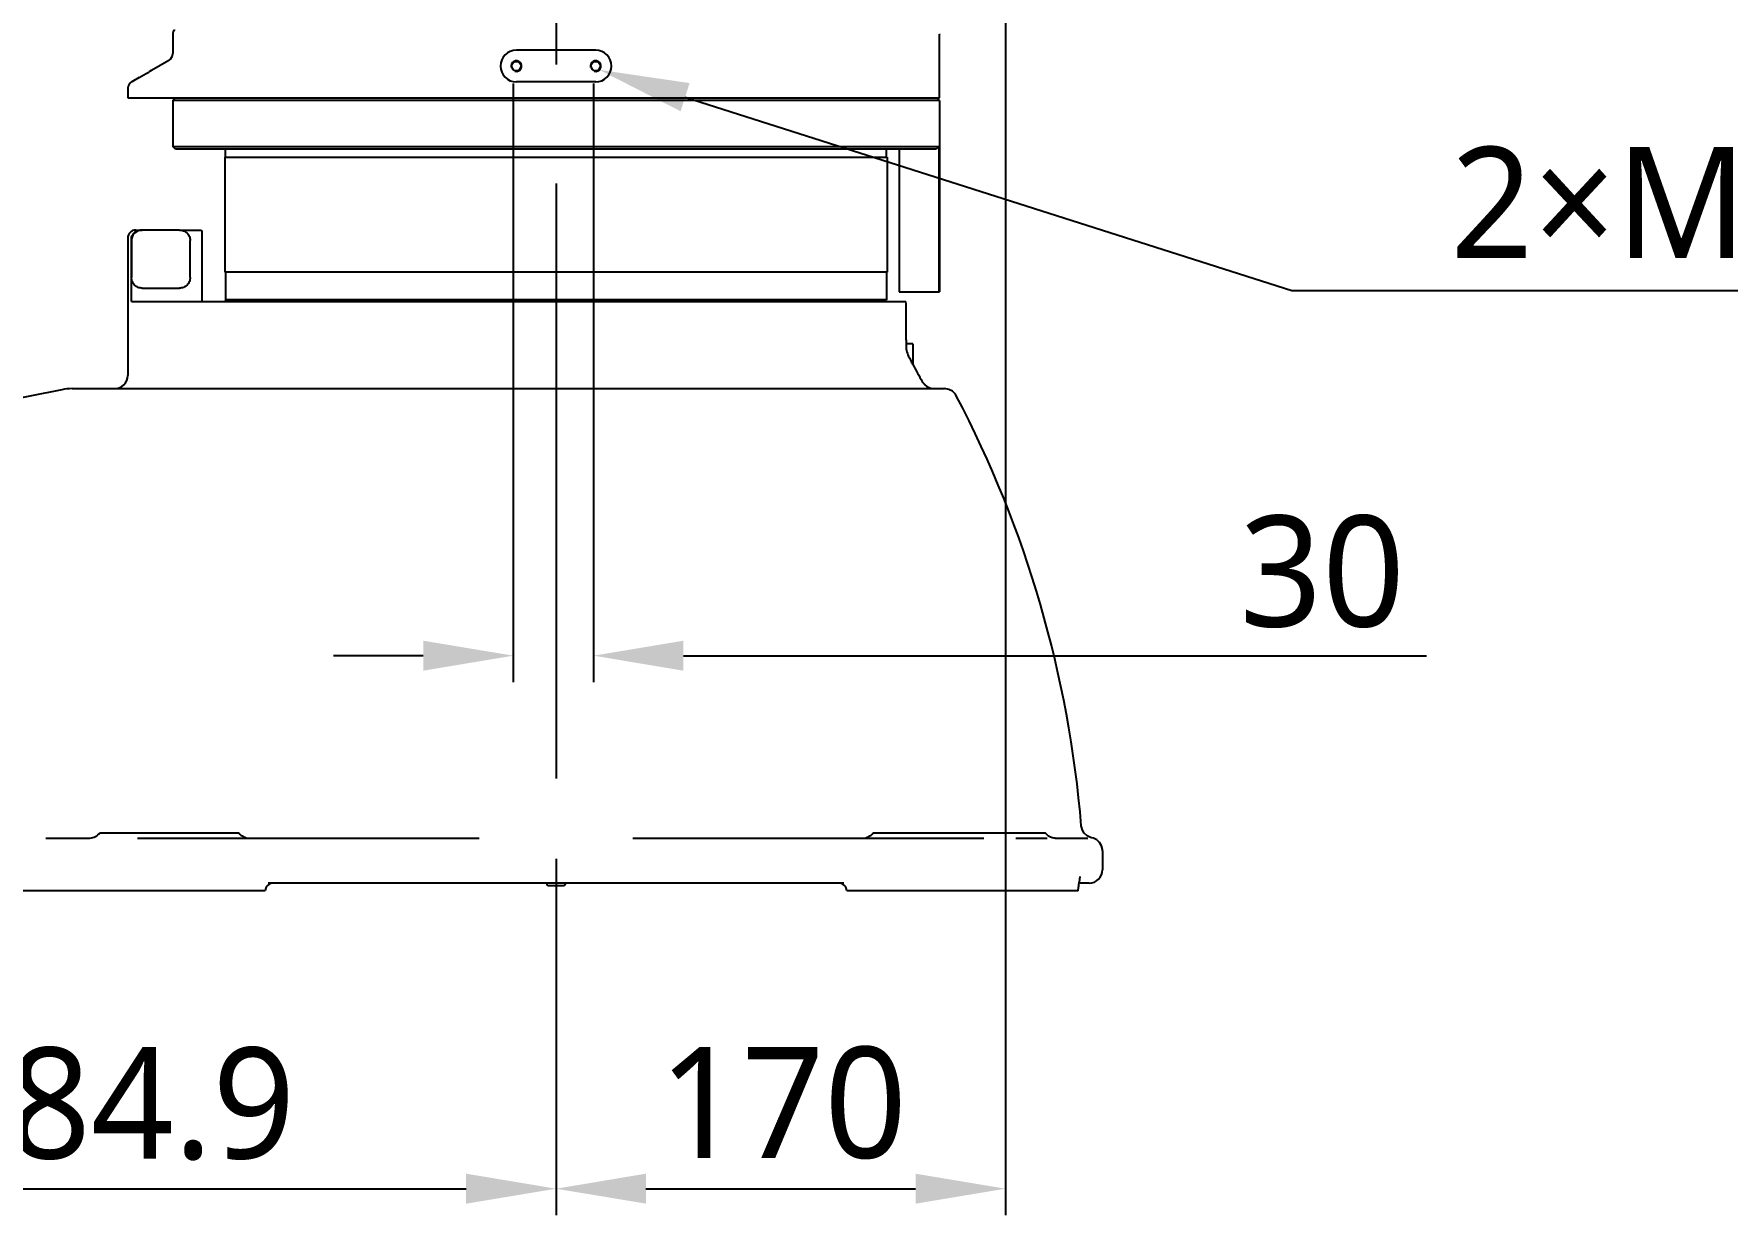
# Model space of a CAD drawing. Header units: millimetres. Extents: x 7426 to 8737, y 124 to 421.
# Drawn here: x 7999.37 to 8031.4, y 228.42 to 250.76 of the extents above; entities that cross this region are included whole.
import ezdxf
from ezdxf import colors
from ezdxf.entities.mleader import LeaderData, LeaderLine
from ezdxf.math import Vec2, Vec3

# ---------------------------------------------------------------- set-up
doc = ezdxf.new("R2010")
doc.units = ezdxf.units.MM
doc.linetypes.add('CENTER', pattern=[0.6, 0.375, -0.075, 0.075, -0.075])
for name, color, linetype in [('中心线', 7, 'Continuous'), ('外形图', 7, 'Continuous'), ('多重引线', 7, 'Continuous'), ('尺寸标注', 7, 'Continuous')]:
    doc.layers.add(name, color=color, linetype=linetype)
doc.styles.add('微软雅黑', font='msyh.ttc')
doc.dimstyles.new('尺寸标注_1_20比例', dxfattribs={"dimtxt": 2.1, "dimasz": 1.7, "dimexe": 0.5, "dimexo": 0.4, "dimgap": 0.5, "dimtad": 1, "dimdec": 1, "dimlfac": 20, "dimdsep": 46, "dimtxsty": '微软雅黑', "dimcen": 0.09, "dimadec": 0, "dimazin": 0, "dimtp": 0.01, "dimtm": 0.01, "dimtfac": 1, "dimtdec": 1, "dimtofl": 0, "dimtmove": 0, "dimatfit": 3, "dimfxl": 1, "dimtolj": 1, "dimarcsym": 0})

# ---------------------------------------------------------------- blocks, each defined once
blk = doc.blocks.new('*D1225')
at = {"layer": 'Defpoints', "color": 0}
for p in [(7995.004, 238.028), (8009.25, 234.948), (8009.25, 228.917)]:
    blk.add_point(p, dxfattribs=at)
at = {"layer": '尺寸标注', "color": 0, "linetype": 'Continuous', "lineweight": -2}
for p, q in [((7995.004, 237.628), (7995.004, 228.417)), ((8009.25, 234.548), (8009.25, 228.417)), ((7996.704, 228.917), (8007.55, 228.917))]:
    blk.add_line(p, q, dxfattribs=at)
at = {"layer": '尺寸标注', "color": 0}
for points in [[(7996.704, 229.201), (7996.704, 228.634), (7995.004, 228.917)], [(8007.55, 228.634), (8007.55, 229.201), (8009.25, 228.917)]]:
    blk.add_solid(points, dxfattribs=at)
at = {"layer": '尺寸标注', "color": 0, "insert": (8000.822, 231.588), "char_height": 2.1, "attachment_point": 2, "style": '微软雅黑'}
blk.add_mtext('\\A1;\\A1;284.9', dxfattribs=at)
blk = doc.blocks.new('*D1249')
at = {"layer": 'Defpoints', "color": 0}
for p in [(7980.399, 314.299), (8024.75, 314.299), (7999.58, 234.548)]:
    blk.add_point(p, dxfattribs=at)
at = {"layer": '尺寸标注', "color": 0, "linetype": 'Continuous', "lineweight": -2}
for p, q in [((8024.35, 314.299), (7979.899, 314.299)), ((7980.399, 236.248), (7980.399, 312.599)), ((7999.18, 234.548), (7979.899, 234.548))]:
    blk.add_line(p, q, dxfattribs=at)
at = {"layer": '尺寸标注', "color": 0}
for points in [[(7980.682, 312.599), (7980.116, 312.599), (7980.399, 314.299)], [(7980.116, 236.248), (7980.682, 236.248), (7980.399, 234.548)]]:
    blk.add_solid(points, dxfattribs=at)
at = {"layer": '尺寸标注', "color": 0, "insert": (7977.716, 274.422), "char_height": 2.1, "attachment_point": 2, "rotation": 90, "style": '微软雅黑'}
blk.add_mtext('\\A1;\\A1;1595', dxfattribs=at)
blk = doc.blocks.new('*D1252')
at = {"layer": 'Defpoints', "color": 0}
for p in [(8017.75, 260.334), (8009.25, 235.553), (8017.75, 228.917)]:
    blk.add_point(p, dxfattribs=at)
at = {"layer": '尺寸标注', "color": 0, "linetype": 'Continuous', "lineweight": -2}
for p, q in [((8017.75, 259.934), (8017.75, 228.417)), ((8009.25, 235.153), (8009.25, 228.417)), ((8010.95, 228.917), (8016.05, 228.917))]:
    blk.add_line(p, q, dxfattribs=at)
at = {"layer": '尺寸标注', "color": 0}
for points in [[(8010.95, 229.201), (8010.95, 228.634), (8009.25, 228.917)], [(8016.05, 228.634), (8016.05, 229.201), (8017.75, 228.917)]]:
    blk.add_solid(points, dxfattribs=at)
at = {"layer": '尺寸标注', "color": 0, "insert": (8013.541, 231.599), "char_height": 2.1, "attachment_point": 2, "style": '微软雅黑'}
blk.add_mtext('\\A1;\\A1;170', dxfattribs=at)
blk = doc.blocks.new('*D1253')
at = {"layer": 'Defpoints', "color": 0}
for p in [(8017.75, 259.548), (7989.645, 234.548), (8001.986, 234.548)]:
    blk.add_point(p, dxfattribs=at)
at = {"layer": '尺寸标注', "color": 0, "linetype": 'Continuous', "lineweight": -2}
for p, q in [((8017.35, 259.548), (7989.145, 259.548)), ((7989.645, 257.848), (7989.645, 236.248)), ((8001.586, 234.548), (7989.145, 234.548))]:
    blk.add_line(p, q, dxfattribs=at)
at = {"layer": '尺寸标注', "color": 0}
for points in [[(7989.928, 257.848), (7989.361, 257.848), (7989.645, 259.548)], [(7989.361, 236.248), (7989.928, 236.248), (7989.645, 234.548)]]:
    blk.add_solid(points, dxfattribs=at)
at = {"layer": '尺寸标注', "color": 0, "insert": (7986.973, 247.005), "char_height": 2.1, "attachment_point": 2, "rotation": 90, "style": '微软雅黑'}
blk.add_mtext('\\A1;\\A1;500', dxfattribs=at)
blk = doc.blocks.new('*D1337')
at = {"layer": 'Defpoints', "color": 0}
for p in [(8008.44, 250.217), (8009.96, 250.217), (8009.96, 238.998)]:
    blk.add_point(p, dxfattribs=at)
at = {"layer": '尺寸标注', "color": 0, "lineweight": -2}
for p, q in [((8008.44, 249.817), (8008.44, 238.498)), ((8009.96, 249.817), (8009.96, 238.498)), ((8006.74, 238.998), (8005.04, 238.998)), ((8011.66, 238.998), (8025.713, 238.998))]:
    blk.add_line(p, q, dxfattribs=at)
at = {"layer": '尺寸标注', "color": 0}
for points in [[(8006.74, 238.714), (8006.74, 239.281), (8008.44, 238.998)], [(8011.66, 239.281), (8011.66, 238.714), (8009.96, 238.998)]]:
    blk.add_solid(points, dxfattribs=at)
at = {"layer": '尺寸标注', "color": 0, "insert": (8023.742, 240.583), "char_height": 2.1, "attachment_point": 5, "style": '微软雅黑'}
blk.add_mtext('\\A1;\\A1;30', dxfattribs=at)

msp = doc.modelspace()

# ---------------------------------------------------------------- linework, layer by layer
at = {"layer": '中心线', "color": 0, "linetype": 'CENTER', "ltscale": 30}
msp.add_line((8009.2496, 265.9257), (8009.2496, 235.5532), dxfattribs=at)
at = {"layer": '外形图', "color": 0, "linetype": 'Continuous'}
for p, q in [((8001.9995, 250.7443), (8001.9995, 250.3845)), ((8009.9996, 250.4479), (8008.4996, 250.4479)), ((8016.4991, 250.7578), (8016.4997, 250.7443)), ((8016.4997, 249.5479), (8016.4997, 250.7443)), ((8001.9245, 250.2546), (8001.5995, 250.067)), ((8001.3625, 249.9298), (8001.2252, 249.8505)), ((8001.3625, 249.9298), (8001.4995, 250.0089)), ((8001.546, 250.0358), (8001.5583, 250.0429)), ((8001.5583, 250.0429), (8001.546, 250.0358)), ((8001.5808, 250.056), (8001.5583, 250.0429)), ((8001.5583, 250.0429), (8001.5806, 250.0559)), ((8001.5806, 250.0559), (8001.5934, 250.0634)), ((8001.5931, 250.0632), (8001.5808, 250.056)), ((8001.5972, 250.0656), (8001.5931, 250.0632)), ((8001.5995, 250.067), (8001.5972, 250.0656)), ((8001.5972, 250.0656), (8001.5975, 250.0658)), ((8009.9996, 249.8479), (8008.4996, 249.8479)), ((8001.1502, 249.7206), (8001.1502, 249.5479)), ((8001.1502, 249.5479), (8016.4997, 249.5479)), ((8001.9995, 249.4979), (8002.0495, 249.5479)), ((8001.9995, 249.4979), (8001.9995, 248.6279)), ((8016.4997, 249.4979), (8001.9995, 249.4979)), ((8016.4997, 249.4979), (8016.4497, 249.5479)), ((8016.4997, 249.4979), (8016.4997, 245.8779)), ((8002.0495, 248.5779), (8001.9995, 248.6279)), ((8001.9995, 248.6279), (8016.4898, 248.6279)), ((8016.4399, 248.5779), (8002.0496, 248.5779)), ((8002.9996, 248.4279), (8002.9996, 248.5779)), ((8015.4997, 248.4279), (8015.4997, 248.5779)), ((8015.7408, 248.5779), (8015.7408, 245.8779)), ((8016.4898, 248.6279), (8016.4399, 248.5779)), ((8016.4898, 248.6279), (8016.4898, 245.8779)), ((8002.9871, 248.4279), (8002.9871, 246.2479)), ((8002.9871, 248.4279), (8015.5122, 248.4279)), ((8015.5122, 248.4279), (8015.5122, 246.2479)), ((8001.2995, 247.0479), (8001.4219, 247.0479)), ((8002.1296, 247.0479), (8001.4201, 247.0479)), ((8002.1296, 247.0479), (8002.4838, 247.0479)), ((8002.5587, 245.6979), (8002.5587, 247.0278)), ((8001.1495, 246.8979), (8001.1495, 244.2978)), ((8001.2204, 245.6979), (8001.2204, 246.8979)), ((8001.2204, 246.8479), (8001.2204, 246.1479)), ((8002.3295, 246.1479), (8002.3295, 246.8479)), ((8015.5122, 246.2479), (8002.9871, 246.2479)), ((8002.9996, 246.2479), (8002.9996, 245.7279)), ((8015.4997, 246.2479), (8015.4997, 245.7279)), ((8001.2204, 245.6979), (8002.704, 245.6979)), ((8001.4201, 245.9479), (8002.1296, 245.9479)), ((8002.704, 245.6979), (8015.8661, 245.6979)), ((8003.0169, 245.6979), (8002.9996, 245.7279)), ((8015.4997, 245.7279), (8002.9996, 245.7279)), ((8015.4824, 245.6979), (8015.4997, 245.7279)), ((8015.7408, 245.8779), (8016.4997, 245.8779)), ((8015.8747, 245.6479), (8015.8661, 245.6979)), ((8015.8747, 244.9729), (8015.8747, 245.6479)), ((8015.8703, 244.8981), (8015.8699, 244.8892)), ((8015.9997, 244.8978), (8015.8704, 244.8978)), ((8015.8745, 244.9694), (8015.8741, 244.9624)), ((8015.8741, 244.9624), (8015.8745, 244.9694)), ((8015.8747, 244.9728), (8015.8745, 244.9694)), ((8015.9997, 244.8978), (8015.9997, 244.5021)), ((8015.9807, 244.5377), (8015.9754, 244.5478)), ((8000.0985, 244.0478), (8016.5996, 244.0478)), ((7999.9024, 244.0284), (7997.4995, 243.5478)), ((7999.6018, 235.5477), (7999.8262, 235.5477)), ((7999.8262, 235.5477), (8000.4338, 235.5477)), ((8000.6245, 235.6477), (8003.2496, 235.6477)), ((8001.335, 235.5477), (8002.0311, 235.5477)), ((8002.0311, 235.5477), (8007.7975, 235.5477)), ((8010.7017, 235.5477), (8016.4682, 235.5477)), ((8015.2498, 235.6477), (8018.4997, 235.6477)), ((8016.4682, 235.5477), (8017.3422, 235.5477)), ((8017.9457, 235.5477), (8018.5417, 235.5477)), ((8018.6363, 235.5552), (8018.6028, 235.5666)), ((8018.637, 235.555), (8018.6363, 235.5552)), ((8018.6893, 235.5477), (8019.3075, 235.5477)), ((8019.3828, 235.5534), (8019.3605, 235.5593)), ((8019.584, 235.3078), (8019.5826, 235.3339)), ((8019.584, 235.3071), (8019.584, 234.9477)), ((8003.7496, 234.5477), (7999.3737, 234.5477)), ((8014.6921, 234.6977), (8003.8072, 234.6977)), ((8009.0746, 234.6977), (8009.0746, 234.6727)), ((8009.3996, 234.6477), (8009.0996, 234.6477)), ((8009.4246, 234.6977), (8009.4246, 234.6727)), ((8019.1256, 234.5477), (8014.7497, 234.5477)), ((8019.1256, 234.5477), (8019.1267, 234.5658)), ((8019.1268, 234.5662), (8019.1326, 234.6134)), ((8019.1291, 234.5854), (8019.1327, 234.6144)), ((8019.1326, 234.6134), (8019.1365, 234.6439)), ((8019.1364, 234.6426), (8019.1405, 234.6734)), ((8019.334, 234.6977), (8019.144, 234.6977))]:
    msp.add_line(p, q, dxfattribs=at)
for points in [[(8016.8206, 243.914), (8016.8031, 243.9425), (8016.7486, 243.9983), (8016.6784, 244.0348), (8016.5992, 244.0478)], [(8019.3605, 235.5593), (8019.2935, 235.591), (8019.2399, 235.6401), (8019.2043, 235.7), (8019.1863, 235.7623), (8019.1845, 235.7772)], [(8018.6028, 235.5666), (8018.5667, 235.5856), (8018.531, 235.6129), (8018.4998, 235.6477)], [(8018.6893, 235.5477), (8018.683, 235.5479), (8018.6686, 235.549), (8018.6452, 235.553), (8018.637, 235.555)], [(8019.5826, 235.3339), (8019.5653, 235.4026), (8019.5293, 235.4638), (8019.4774, 235.5125), (8019.4136, 235.5447), (8019.3838, 235.5527)], [(8019.1403, 234.672), (8019.1447, 234.7028), (8019.1492, 234.7319), (8019.1539, 234.7602), (8019.159, 234.7869), (8019.1643, 234.8105), (8019.1664, 234.8187)]]:
    msp.add_lwpolyline(points, dxfattribs=at)
for centre in [(8008.4996, 250.1479), (8009.9996, 250.1479)]:
    msp.add_circle(centre, 0.0875, dxfattribs=at)
for centre, radius, start, end in [((8002.1495, 250.7443), 0.15, 140.62851, 180), ((8008.4996, 250.1479), 0.3, 90, 270), ((8009.9996, 250.1479), 0.3, 270, 90), ((8001.8495, 250.3845), 0.15, 300, 0), ((8008.4996, 250.1479), 0.1, 255, 195), ((8009.9996, 250.1479), 0.1, 255, 195), ((8001.3003, 249.7205), 0.1501, 144.00697, 155.99167), ((8001.3001, 249.7206), 0.15, 136.43427, 143.99991), ((8001.3, 249.7207), 0.1498, 131.99405, 136.43684), ((8001.3005, 249.7202), 0.1505, 120.01747, 131.97888), ((7991.2056, 267.84), 20.5892, 299.99798, 300.14737), ((7991.2137, 267.8259), 20.5729, 299.99791, 300.14748), ((8001.3006, 249.7205), 0.1505, 168.01841, 179.98054), ((8001.2999, 249.7206), 0.1498, 163.51136, 168.00325), ((8001.3001, 249.7206), 0.15, 155.99874, 163.51396), ((8001.2995, 246.8979), 0.15, 90, 180), ((8001.4204, 246.8479), 0.2001, 120.05367, 180.01436), ((8001.4203, 246.8479), 0.2, 110.0365, 120.02372), ((8001.4204, 246.8469), 0.201, 90.07581, 109.95109), ((8016.328, 244.8653), 0.4588, 177.00596, 206.89225), ((8022.538, 244.5454), 6.677, 176.41956, 176.97251), ((8024.3555, 248.9291), 9.4563, 206.85273, 207.60169), ((8024.6595, 249.0882), 9.7994, 207.66902, 207.90722), ((8025.4417, 249.5097), 10.6879, 207.9413, 209.8981), ((8000.0985, 243.0478), 1, 90, 101.30993), ((8000.8995, 244.2978), 0.25, 270, 0), ((8016.4067, 244.3149), 0.266, 209.93679, 220.36149), ((8016.4053, 244.3135), 0.2639, 220.32648, 224.13987), ((8016.4013, 244.2978), 0.25, 224.427, 270), ((7998.005, 234.036), 21.2509, 4.69997, 27.69921), ((8000.4245, 235.7977), 0.25, 272.11356, 323.1301), ((8003.4496, 235.7977), 0.25, 216.8699, 270), ((8015.0497, 235.7977), 0.25, 270, 323.1301), ((8019.334, 234.9477), 0.25, 270, 0), ((8003.8996, 234.5477), 0.15, 90, 180), ((8009.0996, 234.6727), 0.025, 180, 270), ((8009.3996, 234.6727), 0.025, 270, 0), ((8014.5997, 234.5477), 0.15, 0, 90)]:
    msp.add_arc(centre, radius, start, end, dxfattribs=at)
msp.add_ellipse((8001.4219, 246.8979), major_axis=(0.2016, 0), ratio=0.7441647, start_param=1.7844686, end_param=2.9155077, dxfattribs=at)
for points in [[(8001.2204, 246.8979), (8001.2204, 246.9092), (8001.2221, 246.9207), (8001.2255, 246.9315)], [(8002.4838, 247.0479), (8002.5097, 247.0479), (8002.5364, 247.0407), (8002.5587, 247.0278)]]:
    msp.add_open_spline(points, degree=3, dxfattribs=at)
for points, knots in [([(8002.1296, 247.0479), (8002.1556, 247.0479), (8002.2082, 247.0375), (8002.2747, 246.9929), (8002.3191, 246.9265), (8002.3295, 246.8739), (8002.3295, 246.8479)], [0, 0, 0, 0, 0.2499877, 0.4999845, 0.7499904, 1, 1, 1, 1]), ([(8001.4201, 245.9479), (8001.3941, 245.9479), (8001.3416, 245.9583), (8001.2752, 246.0028), (8001.2308, 246.0693), (8001.2204, 246.1219), (8001.2204, 246.1479)], [0, 0, 0, 0, 0.2498403, 0.499776, 0.749843, 1, 1, 1, 1]), ([(8002.3295, 246.1479), (8002.3295, 246.1219), (8002.3191, 246.0693), (8002.2747, 246.0028), (8002.2082, 245.9583), (8002.1556, 245.9479), (8002.1296, 245.9479)], [0, 0, 0, 0, 0.2500097, 0.5000155, 0.7500122, 1, 1, 1, 1]), ([(8016.2227, 244.1229), (8016.2219, 244.1231), (8016.2201, 244.1261), (8016.2175, 244.128), (8016.2159, 244.1297)], [0, 0, 0, 0, 0.2524201, 1, 1, 1, 1]), ([(8016.2159, 244.1297), (8016.2175, 244.128), (8016.2178, 244.1269), (8016.2234, 244.1226), (8016.2227, 244.1229)], [0, 0, 0, 0, 0.7475857, 1, 1, 1, 1])]:
    msp.add_open_spline(points, degree=3, knots=knots, dxfattribs=at)

# ---------------------------------------------------------------- dimensions: what is measured, and where the dimension line sits
at = {"layer": '尺寸标注', "color": 0, "linetype": 'Continuous'}
for base, p1, p2, angle, text, picture, middle in [((7980.3989, 314.2987), (7999.5804, 234.5477), (8024.7498, 314.2987), 90, '\\A1;1595', '*D1249', (7980.3989, 274.4221)), ((7989.6446, 234.5477), (8017.7497, 259.548), (8001.9857, 234.5477), 270, '\\A1;500', '*D1253', (7989.6446, 247.0051))]:
    dim = msp.add_linear_dim(base=base, p1=p1, p2=p2, angle=angle, text=text, dimstyle='尺寸标注_1_20比例', dxfattribs=at)
    dim.commit()
    dim.dimension.update_dxf_attribs({"geometry": picture, "text_midpoint": middle, "dimtype": 160})
for base, p1, p2, text, picture, middle in [((8017.7497, 228.9172), (8009.2496, 235.5532), (8017.7497, 260.3342), '\\A1;170', '*D1252', (8013.5405, 228.9172)), ((8009.2496, 228.9172), (7995.0045, 238.028), (8009.2496, 234.9484), '\\A1;284.9', '*D1225', (8000.822, 228.9172))]:
    dim = msp.add_linear_dim(base=base, p1=p1, p2=p2, text=text, dimstyle='尺寸标注_1_20比例', dxfattribs=at)
    dim.commit()
    dim.dimension.update_dxf_attribs({"geometry": picture, "text_midpoint": middle, "dimtype": 160})
at = {"layer": '尺寸标注'}
dim = msp.add_linear_dim(base=(8009.9595, 238.9977), p1=(8008.4396, 250.2174), p2=(8009.9595, 250.2174), text='\\A1;30', dimstyle='尺寸标注_1_20比例', override={"dimtxsty": '微软雅黑'}, dxfattribs=at)
dim.commit()
dim.dimension.update_dxf_attribs({"geometry": '*D1337', "text_midpoint": (8023.7416, 238.9977), "dimtype": 160})

# ---------------------------------------------------------------- leaders
at = {"layer": '多重引线'}
ml = msp.add_multileader_mtext('Standard', dxfattribs=at)
ml.set_content('2×M4 深度10', style='微软雅黑')
ml.set_leader_properties()
ml.build(insert=Vec2(0, 0))
ml.multileader.update_dxf_attribs({"text_left_attachment_type": 5, "text_right_attachment_type": 0, "dogleg_length": 1, "arrow_head_size": 1.7})
ctx = ml.context
ctx.base_point, ctx.char_height, ctx.arrow_head_size, ctx.plane_origin = Vec3(8024.1679, 245.9027), 2.1, 1.7, Vec3(8010.0871, 261.0492)
ctx.left_attachment, ctx.right_attachment = 5, 0
notes = []
notes.append((ctx, [(0, (1, 1, 0), (8023.1679, 245.9027), (1, 0), 1, [(0, [(8010.0711, 250.0769)], 0, [])])]))
ctx.mtext.insert, ctx.mtext.flow_direction = Vec3(8026.1679, 248.6195), 5
for ctx, leaders in notes:
    for number, flags, end, landing, length, lines in leaders:
        leader = LeaderData()
        leader.index, (leader.has_last_leader_line, leader.has_dogleg_vector, leader.attachment_direction) = number, flags
        leader.last_leader_point, leader.dogleg_vector, leader.dogleg_length = Vec3(end), Vec3(landing), length
        for number, points, colour, breaks in lines:
            line = LeaderLine()
            line.index, line.vertices, line.color, line.breaks = number, Vec3.list(points), colors.encode_raw_color(colour), breaks
            leader.lines.append(line)
        ctx.leaders.append(leader)

doc.saveas('drawing.dxf')
